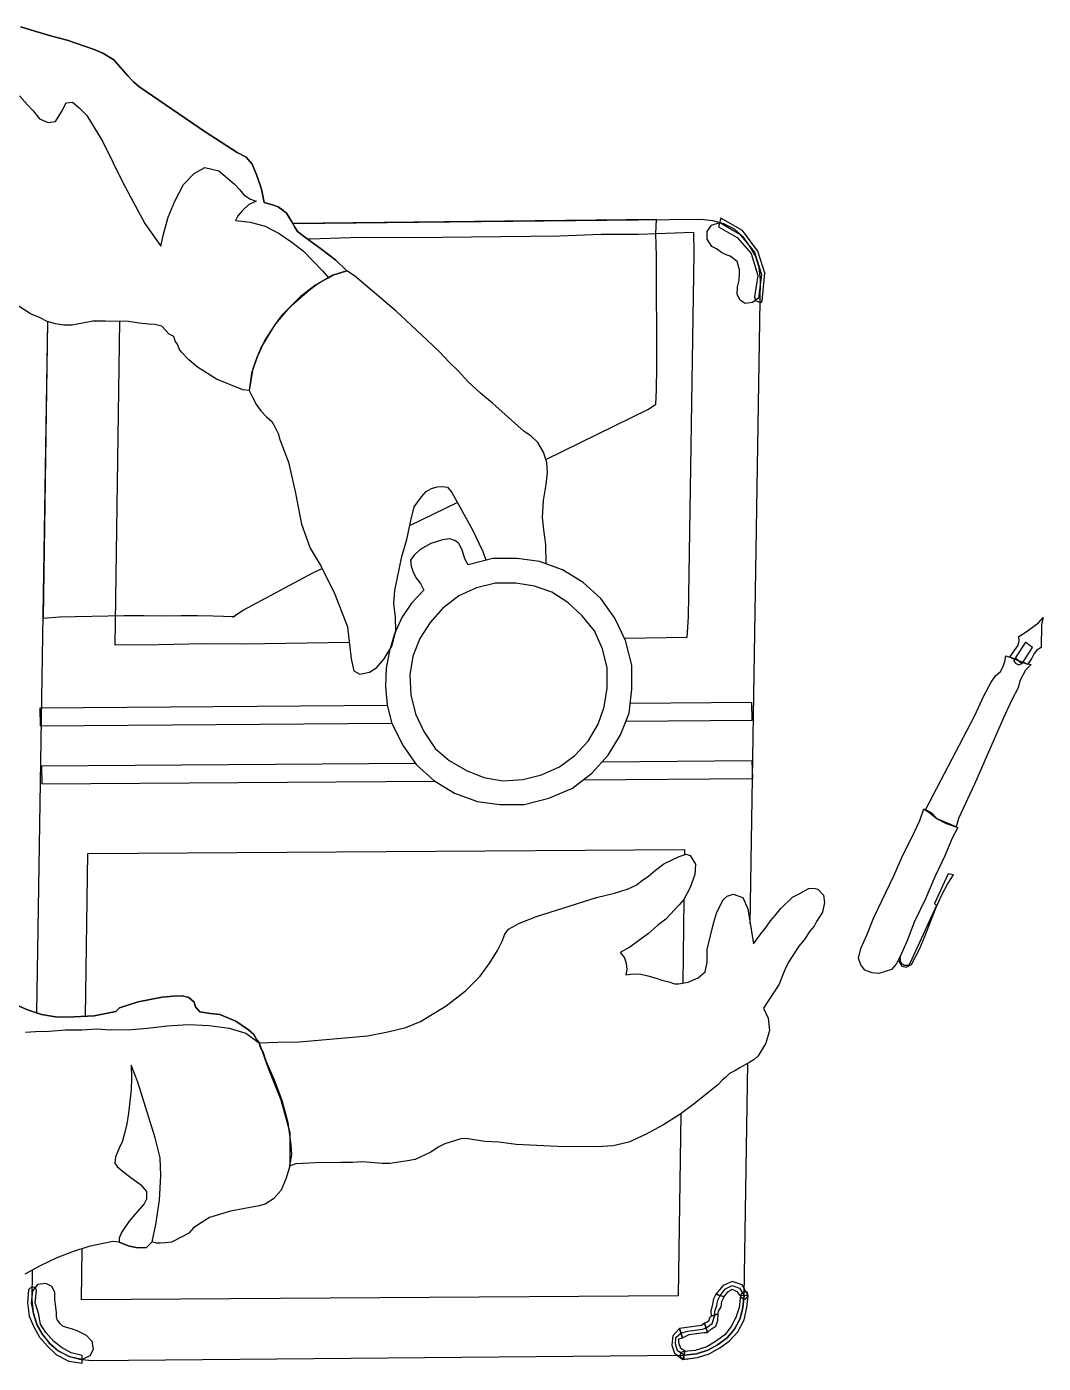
# Model space of a CAD drawing. Extents: x 0 to 1.09, y -0.34 to 0.34.
# Drawn here: x 0.653 to 1.092, y -0.319 to 0.259 of the extents above; entities that cross this region are included whole.
import ezdxf

# ---------------------------------------------------------------- set-up
doc = ezdxf.new("R2010")
doc.units = 0
doc.header["$MEASUREMENT"] = 0

msp = doc.modelspace()

# ---------------------------------------------------------------- linework, layer by layer
at = {"color": 0}
for points in [[(0.65006, 0.2592), (0.65617, 0.25726), (0.66344, 0.25514), (0.67006, 0.25336), (0.68178, 0.24933), (0.68557, 0.24777), (0.69033, 0.24486), (0.69635, 0.23794), (0.6988, 0.23541), (0.70109, 0.23337), (0.7298, 0.21376), (0.7436, 0.20488), (0.74755, 0.20281), (0.75015, 0.19978), (0.75222, 0.19492), (0.75411, 0.18891), (0.75533, 0.18324), (0.75897, 0.18218), (0.76144, 0.1813), (0.76358, 0.17977), (0.76505, 0.17858), (0.76731, 0.17489), (0.7686, 0.17254), (0.76972, 0.17069), (0.77333, 0.16797), (0.77973, 0.16337), (0.78628, 0.15827), (0.79101, 0.1537), (0.785, 0.15182), (0.77711, 0.14714), (0.77088, 0.14244), (0.76547, 0.13689), (0.76021, 0.13083), (0.75577, 0.12394), (0.75248, 0.11685), (0.74986, 0.10943), (0.7489, 0.10197), (0.74608, 0.10219), (0.7347, 0.10688), (0.72649, 0.11201), (0.72272, 0.11523), (0.71946, 0.11861), (0.71849, 0.11995), (0.71786, 0.12196), (0.71689, 0.12331), (0.71626, 0.12531), (0.71429, 0.12634), (0.71103, 0.12972), (0.70921, 0.13025), (0.70805, 0.13044), (0.70523, 0.13066), (0.70125, 0.13106), (0.69661, 0.13181), (0.68665, 0.13198), (0.68117, 0.13192), (0.676, 0.13085), (0.67234, 0.13025), (0.66851, 0.13015), (0.66504, 0.13071), (0.6614, 0.13177), (0.65811, 0.13349), (0.65432, 0.13505), (0.64808, 0.13915)], [(0.78315, 0.15069), (0.785, 0.15182), (0.79101, 0.1537), (0.78628, 0.15827), (0.77973, 0.16337), (0.77333, 0.16797), (0.76972, 0.17069), (0.7686, 0.17254), (0.76731, 0.17489), (0.76505, 0.17858), (0.76358, 0.17977), (0.76144, 0.1813), (0.75897, 0.18218), (0.75533, 0.18324), (0.75411, 0.18891), (0.75222, 0.19492), (0.75015, 0.19978), (0.74755, 0.20281), (0.7436, 0.20488), (0.7298, 0.21376), (0.70109, 0.23337), (0.6988, 0.23541), (0.69635, 0.23794), (0.69033, 0.24486), (0.68557, 0.24777), (0.68178, 0.24933), (0.67006, 0.25336), (0.66344, 0.25514), (0.65617, 0.25726), (0.65006, 0.2592)], [(0.64953, 0.22931), (0.65295, 0.22543), (0.65539, 0.2229), (0.65815, 0.21936), (0.66194, 0.2178), (0.66511, 0.21824), (0.66767, 0.22235), (0.66974, 0.22629), (0.6724, 0.22658), (0.67535, 0.2242), (0.67861, 0.22082), (0.68539, 0.20974), (0.69436, 0.19164), (0.70368, 0.1742), (0.71065, 0.16428), (0.71174, 0.16957), (0.71386, 0.17684), (0.71664, 0.18377), (0.72043, 0.19101), (0.725, 0.19574), (0.72969, 0.19832), (0.73565, 0.19688), (0.74236, 0.19128), (0.7448, 0.18874), (0.74659, 0.18655), (0.74938, 0.18468), (0.75186, 0.1838), (0.7485, 0.1822), (0.74597, 0.17975), (0.74394, 0.17746), (0.7429, 0.17549), (0.7492, 0.17471), (0.75581, 0.17293), (0.76174, 0.16984), (0.76732, 0.16608), (0.7724, 0.16217), (0.78055, 0.15372), (0.78315, 0.15069)], [(0.87714, 0.0721), (0.92149, 0.0939), (0.92468, 0.096), (0.92496, 0.10214), (0.92513, 0.1121), (0.92499, 0.15994), (0.92467, 0.16975), (0.92495, 0.17589), (0.76776, 0.17407)], [(0.96553, -0.12869), (0.96999, 0.14983), (0.96942, 0.15516), (0.96785, 0.16017), (0.96543, 0.16437), (0.96251, 0.1684), (0.95875, 0.17163), (0.95414, 0.17403), (0.94935, 0.17528), (0.94421, 0.17587), (0.7678, 0.174)], [(0.95233, 0.17457), (0.96104, 0.16959), (0.96738, 0.16167), (0.97036, 0.15215), (0.96918, 0.14188), (0.96649, 0.13993), (0.96333, 0.13949), (0.96119, 0.14102), (0.95991, 0.14337), (0.95997, 0.14669), (0.96068, 0.14967), (0.9609, 0.15249), (0.96093, 0.15415), (0.95983, 0.15766), (0.95688, 0.16003), (0.95507, 0.16057), (0.95309, 0.1616), (0.95096, 0.16313), (0.94899, 0.16416), (0.94688, 0.16736), (0.94694, 0.17068), (0.94882, 0.17347), (0.95233, 0.17457)], [(0.97066, 0.14069), (0.97187, 0.15262), (0.96888, 0.16214), (0.96223, 0.17107), (0.95286, 0.17638), (0.9518, 0.17275), (0.95985, 0.16812), (0.96587, 0.1612), (0.96886, 0.15168), (0.96736, 0.14241), (0.96784, 0.1409), (0.96915, 0.14022), (0.97031, 0.14003), (0.97066, 0.14069)], [(0.77405, 0.16745), (0.77515, 0.16744), (0.79692, 0.16821), (0.81951, 0.16814), (0.88313, 0.16883), (0.90108, 0.1695), (0.91703, 0.16955), (0.94096, 0.17045), (0.94113, 0.16115), (0.93865, 0.00407), (0.93815, -0.00489), (0.91116, -0.00527)], [(0.87724, 0.02699), (0.87709, 0.0354), (0.87621, 0.04173), (0.87564, 0.04705), (0.8761, 0.05435), (0.87722, 0.06131), (0.87781, 0.06645), (0.87756, 0.07077), (0.87614, 0.07528), (0.87373, 0.07947), (0.87062, 0.08235), (0.86783, 0.08423), (0.8541, 0.09643), (0.84886, 0.10085), (0.84347, 0.10576), (0.83924, 0.11049), (0.83532, 0.11421), (0.83124, 0.11844), (0.82569, 0.12385), (0.81246, 0.13621), (0.79446, 0.15148), (0.79101, 0.1537), (0.785, 0.15182), (0.78315, 0.15069), (0.77896, 0.14827), (0.77492, 0.14535), (0.76716, 0.13852), (0.76293, 0.13444), (0.75986, 0.13018), (0.75405, 0.12065), (0.75214, 0.1162), (0.75039, 0.11125), (0.7489, 0.10197), (0.75034, 0.09912), (0.75194, 0.09577), (0.75389, 0.09308), (0.75633, 0.09054), (0.75862, 0.08851), (0.75991, 0.08616), (0.76135, 0.08331), (0.76214, 0.08081), (0.76578, 0.07094), (0.76886, 0.0576), (0.77145, 0.0441), (0.77525, 0.03373), (0.77992, 0.02584), (0.78585, 0.01395), (0.79141, -0.00027), (0.79299, -0.01409), (0.79406, -0.01925), (0.7967, -0.02063), (0.80086, -0.01987), (0.80405, -0.01777), (0.80728, -0.01401), (0.81053, -0.00859), (0.81231, -0.00197), (0.81208, 0.00401), (0.81136, 0.00984), (0.81179, 0.01547), (0.81488, 0.0302), (0.817, 0.03747), (0.81881, 0.04574), (0.82025, 0.0517), (0.82331, 0.05596), (0.82535, 0.05825), (0.82769, 0.05954), (0.8302, 0.06032), (0.83236, 0.06045), (0.83468, 0.06008), (0.83647, 0.05788), (0.84532, 0.04195), (0.84996, 0.0324), (0.85117, 0.02853)], [(0.6616, 0.13172), (0.65681, -0.16711)], [(0.66162, 0.13171), (0.65977, 0.00358), (0.66676, 0.00412), (0.69467, 0.00462), (0.70347, 0.00462), (0.71177, 0.00448), (0.71942, 0.00467), (0.72656, 0.00471), (0.7332, 0.00459), (0.73768, 0.00434), (0.74266, 0.00426), (0.74166, 0.00394), (0.7462, 0.00702), (0.77638, 0.02308), (0.78035, 0.02498)], [(0.79218, -0.00695), (0.74643, -0.00777), (0.72933, -0.00763), (0.70308, -0.00816), (0.69478, -0.00801), (0.69095, -0.00811), (0.69291, 0.13187)], [(0.81834, 0.04359), (0.83885, 0.05353)], [(0.82442, 0.01558), (0.819, 0.01003), (0.8149, 0.00379), (0.81162, -0.00329), (0.8095, -0.01056), (0.80803, -0.01817), (0.80773, -0.02598), (0.80858, -0.03396), (0.81044, -0.04164), (0.81508, -0.05119), (0.82107, -0.05976), (0.82876, -0.06671), (0.83763, -0.07219), (0.84753, -0.07568), (0.85731, -0.07702), (0.86777, -0.07704), (0.87845, -0.07424), (0.88866, -0.06994), (0.89708, -0.06345), (0.90403, -0.05577), (0.9095, -0.0469), (0.91315, -0.0375), (0.91434, -0.02722), (0.91436, -0.01676), (0.91156, -0.00608), (0.90691, 0.00347), (0.90092, 0.01205), (0.89324, 0.019), (0.88437, 0.02447), (0.87446, 0.02797), (0.86469, 0.02931), (0.85423, 0.02933), (0.84355, 0.02653), (0.84226, 0.02888), (0.84085, 0.03339), (0.83956, 0.03574), (0.83809, 0.03693), (0.83561, 0.0378), (0.83245, 0.03736), (0.82744, 0.03579), (0.82274, 0.03322), (0.8202, 0.03077), (0.81867, 0.02864), (0.81895, 0.02598), (0.81974, 0.02347), (0.82118, 0.02062), (0.82297, 0.01843), (0.82442, 0.01558)], [(0.8208, -0.03784), (0.82432, -0.04554), (0.82934, -0.05277), (0.83539, -0.05803), (0.84279, -0.06231), (0.85037, -0.06544), (0.85849, -0.06675), (0.86713, -0.06624), (0.87531, -0.06422), (0.88301, -0.06071), (0.88974, -0.05584), (0.8955, -0.04964), (0.89978, -0.04224), (0.90241, -0.03481), (0.90371, -0.0267), (0.90371, -0.01789), (0.90169, -0.00972), (0.89818, -0.00202), (0.89281, 0.00456), (0.88661, 0.01032), (0.87971, 0.01476), (0.87228, 0.01738), (0.86417, 0.01869), (0.85536, 0.01868), (0.84719, 0.01667), (0.83949, 0.01315), (0.83241, 0.00763), (0.82715, 0.00158), (0.82271, -0.00532), (0.81959, -0.0129), (0.81828, -0.02102), (0.81879, -0.02966), (0.8208, -0.03784)], [(1.09228, 0.00381), (1.09156, 0.00083), (1.09138, -0.00913), (1.08953, -0.01026), (1.08834, -0.01173), (1.08731, -0.01371), (1.08543, -0.0165), (1.08412, -0.01581), (1.07917, -0.01406), (1.07785, -0.01337), (1.07973, -0.01058), (1.08126, -0.00845), (1.08179, -0.00663), (1.08166, -0.00447), (1.08486, -0.00237), (1.09024, 0.00152), (1.09228, 0.00381)], [(1.08608, -0.00804), (1.08461, -0.00685), (1.08017, -0.01374), (1.08312, -0.01612), (1.08756, -0.00923), (1.08608, -0.00804)], [(1.05461, -0.0867), (1.04637, -0.08323), (1.04393, -0.08069), (1.04129, -0.07932), (1.06262, -0.03851), (1.06659, -0.03011), (1.06968, -0.02419), (1.07156, -0.0214), (1.07375, -0.01961), (1.07478, -0.01763), (1.07566, -0.01516), (1.07603, -0.01284), (1.07967, -0.0139), (1.0823, -0.01528), (1.08478, -0.01615), (1.08709, -0.01653), (1.08456, -0.01897), (1.08215, -0.02358), (1.08143, -0.02656), (1.07868, -0.03182), (1.07506, -0.03956), (1.06258, -0.06824), (1.05568, -0.08306), (1.05461, -0.0867)], [(1.08017, -0.01374), (1.07948, -0.01506), (1.0803, -0.01591), (1.08161, -0.01659), (1.08312, -0.01612), (1.08017, -0.01374)], [(0.80864, -0.03422), (0.65824, -0.03542), (0.65844, -0.04307), (0.81054, -0.04185)], [(0.91177, -0.04104), (0.96641, -0.04061), (0.96622, -0.03296), (0.91363, -0.03338)], [(0.82075, -0.0593), (0.65896, -0.06052), (0.65915, -0.06816), (0.82904, -0.06689)], [(0.89324, -0.06641), (0.96663, -0.06586), (0.96643, -0.05821), (0.90137, -0.0587)], [(1.04063, -0.07897), (1.04342, -0.08085), (1.04637, -0.08323), (1.05032, -0.08529), (1.05527, -0.08704), (1.05286, -0.09165), (1.04974, -0.09923), (1.04542, -0.10829), (1.04127, -0.11785), (1.03661, -0.12757), (1.0333, -0.13631), (1.03036, -0.14274), (1.02864, -0.14603), (1.0266, -0.14831), (1.02109, -0.15004), (1.01827, -0.14983), (1.01514, -0.14861), (1.01335, -0.14642), (1.01241, -0.14341), (1.01331, -0.13927), (1.01591, -0.13351), (1.01903, -0.12592), (1.02766, -0.10781), (1.03147, -0.09891), (1.0356, -0.09101), (1.03888, -0.08393), (1.04063, -0.07897)], [(0.67803, -0.16861), (0.67904, -0.09825), (0.93718, -0.09656), (0.93715, -0.09877)], [(0.96701, -0.13728), (0.97008, -0.13302), (0.97245, -0.13007), (0.97433, -0.12728), (0.97636, -0.12499), (0.97874, -0.12205), (0.98381, -0.11715), (0.98666, -0.11571), (0.98901, -0.11442), (0.99086, -0.11329), (0.99302, -0.11317), (0.99484, -0.1137), (0.99728, -0.11623), (0.99772, -0.1194), (0.99682, -0.12353), (0.99425, -0.12764), (0.99322, -0.12961), (0.99119, -0.1319), (0.98897, -0.13535), (0.98659, -0.1383), (0.98215, -0.14519), (0.98043, -0.14849), (0.97955, -0.15096), (0.97799, -0.15475), (0.97133, -0.1651), (0.97324, -0.16945), (0.97381, -0.17478), (0.97222, -0.18023), (0.96897, -0.18565), (0.96728, -0.18728), (0.96543, -0.18841), (0.96073, -0.19098), (0.95889, -0.19211), (0.95654, -0.1934), (0.95485, -0.19503), (0.9535, -0.196), (0.95147, -0.19829), (0.94136, -0.20642), (0.93513, -0.21112), (0.92774, -0.21564), (0.92019, -0.21966), (0.91299, -0.22302), (0.90632, -0.22456), (0.89933, -0.2251), (0.88223, -0.22496), (0.86431, -0.22397), (0.85685, -0.22301), (0.85071, -0.22273), (0.8426, -0.22142), (0.84043, -0.22155), (0.83342, -0.22375), (0.83057, -0.22519), (0.82738, -0.2273), (0.82068, -0.2305), (0.81651, -0.23125), (0.81335, -0.2317), (0.80968, -0.23229), (0.80636, -0.23224), (0.7979, -0.23159), (0.79358, -0.23184), (0.7886, -0.23175), (0.77763, -0.23189), (0.76899, -0.2324), (0.76648, -0.23318), (0.76723, -0.22855), (0.76698, -0.22422), (0.76565, -0.21473), (0.76317, -0.20505), (0.75984, -0.19619), (0.75616, -0.18799), (0.75491, -0.18398), (0.75378, -0.18213), (0.75315, -0.18013), (0.76129, -0.17977), (0.7706, -0.17961), (0.80004, -0.17698), (0.80887, -0.17531), (0.81655, -0.17346), (0.82291, -0.17091), (0.83399, -0.16413), (0.84241, -0.15764), (0.84867, -0.15128), (0.85292, -0.14554), (0.85618, -0.14012), (0.85824, -0.13617), (0.85946, -0.13303), (0.86099, -0.1309), (0.86569, -0.12833), (0.87305, -0.12547), (0.8991, -0.1173), (0.90678, -0.11544), (0.91279, -0.11356), (0.91614, -0.11196), (0.91833, -0.11017), (0.92153, -0.10807), (0.92456, -0.10546), (0.9281, -0.1027), (0.9348, -0.0995), (0.93781, -0.09856), (0.93962, -0.09909), (0.94188, -0.10278), (0.94164, -0.10726), (0.93954, -0.11287), (0.93679, -0.11814), (0.93476, -0.12043), (0.929, -0.12664), (0.92546, -0.1294), (0.92158, -0.13282), (0.9135, -0.13865), (0.90931, -0.14107), (0.9111, -0.14326), (0.91188, -0.14576), (0.91217, -0.14843), (0.91179, -0.15074), (0.91496, -0.1503), (0.91828, -0.15036), (0.92125, -0.15108), (0.92489, -0.15214), (0.92736, -0.15302), (0.93034, -0.15373), (0.93282, -0.15461), (0.93448, -0.15464), (0.93864, -0.15388), (0.943, -0.15197), (0.94603, -0.14936), (0.94694, -0.14523), (0.94687, -0.13975), (0.94974, -0.12784), (0.95114, -0.12355), (0.9539, -0.11828), (0.95559, -0.11665), (0.95809, -0.11586), (0.96238, -0.11727), (0.96446, -0.12212), (0.96701, -0.13728)], [(1.03036, -0.14274), (1.02998, -0.14505), (1.03111, -0.1469), (1.03293, -0.14743), (1.03528, -0.14614), (1.03872, -0.13956), (1.04097, -0.13445), (1.04585, -0.12192), (1.04844, -0.11615), (1.05085, -0.11154), (1.05341, -0.10744), (1.05109, -0.10706), (1.04522, -0.11991), (1.04603, -0.12076), (1.03462, -0.1458), (1.03378, -0.14662), (1.03212, -0.14659), (1.03064, -0.1454), (1.03036, -0.14274)], [(0.93687, -0.11799), (0.93634, -0.1543)], [(0.6427, -0.16137), (0.65292, -0.16588), (0.65903, -0.16781), (0.66599, -0.16893), (0.67313, -0.1689), (0.68177, -0.16839), (0.69111, -0.16656), (0.6928, -0.16493), (0.70081, -0.16242), (0.71115, -0.16027), (0.71597, -0.15986), (0.7198, -0.15977), (0.72277, -0.16048), (0.72506, -0.16252), (0.72569, -0.16452), (0.72748, -0.16671), (0.73212, -0.16746), (0.73609, -0.16786), (0.74302, -0.17064), (0.7486, -0.1744), (0.75089, -0.17643), (0.75218, -0.17878), (0.75315, -0.18013), (0.75711, -0.19099), (0.76251, -0.20471), (0.76641, -0.2189), (0.76648, -0.23318), (0.76489, -0.23863), (0.76264, -0.24374), (0.75942, -0.24751), (0.75572, -0.24976), (0.75322, -0.25055), (0.74072, -0.25282), (0.7317, -0.25565), (0.72801, -0.25791), (0.72481, -0.26001), (0.72278, -0.2623), (0.71993, -0.26374), (0.71523, -0.26631), (0.71257, -0.2666), (0.71041, -0.26673), (0.70875, -0.2667), (0.70693, -0.26616), (0.70439, -0.26861), (0.70057, -0.26871), (0.69644, -0.2678), (0.69264, -0.26624), (0.68983, -0.26602), (0.67949, -0.26817), (0.67247, -0.27036), (0.66562, -0.27307), (0.65841, -0.27642), (0.65187, -0.28013)], [(0.75315, -0.18013), (0.75218, -0.17878), (0.75089, -0.17643), (0.7486, -0.1744), (0.74302, -0.17064), (0.73609, -0.16786), (0.73212, -0.16746), (0.72748, -0.16671), (0.72569, -0.16452), (0.72506, -0.16252), (0.72277, -0.16048), (0.7198, -0.15977), (0.71597, -0.15986), (0.71115, -0.16027), (0.70081, -0.16242), (0.6928, -0.16493), (0.69111, -0.16656), (0.68177, -0.16839), (0.67313, -0.1689), (0.66599, -0.16893), (0.65903, -0.16781), (0.65292, -0.16588), (0.6427, -0.16137)], [(0.65208, -0.17549), (0.6564, -0.17524), (0.66239, -0.17501), (0.66937, -0.17448), (0.67652, -0.17444), (0.683, -0.17405), (0.68864, -0.17449), (0.69794, -0.17432), (0.70493, -0.17378), (0.71342, -0.17277), (0.72257, -0.17211), (0.73153, -0.1726), (0.74014, -0.17375), (0.74741, -0.17587), (0.75315, -0.18013)], [(0.65503, -0.27834), (0.65483, -0.29131), (0.6554, -0.29663), (0.65697, -0.30164), (0.65938, -0.30584), (0.6623, -0.30988), (0.66606, -0.3131), (0.67067, -0.31551), (0.67546, -0.31676), (0.6806, -0.31735), (0.93692, -0.31513), (0.94224, -0.31456), (0.94726, -0.31299), (0.95145, -0.31057), (0.95549, -0.30765), (0.95871, -0.30389), (0.96112, -0.29928), (0.96237, -0.29449), (0.96296, -0.28935), (0.96457, -0.18888)], [(0.69264, -0.26624), (0.69644, -0.2678), (0.70057, -0.26871), (0.70439, -0.26861), (0.70693, -0.26616), (0.7084, -0.25855), (0.71008, -0.24812), (0.7106, -0.2375), (0.7104, -0.22985), (0.70823, -0.22118), (0.70069, -0.19713), (0.69783, -0.18977), (0.6979, -0.19525), (0.69781, -0.20023), (0.69663, -0.21051), (0.69588, -0.21514), (0.69498, -0.21928), (0.69392, -0.22291), (0.69254, -0.22555), (0.69098, -0.22934), (0.69076, -0.23216), (0.69174, -0.23351), (0.69402, -0.23554), (0.69763, -0.23826), (0.70189, -0.24133), (0.7045, -0.24436), (0.70444, -0.24768), (0.70341, -0.24966), (0.69934, -0.25424), (0.69696, -0.25718), (0.69508, -0.25997), (0.69355, -0.26211), (0.69267, -0.26458), (0.69264, -0.26624)], [(0.93553, -0.21082), (0.93439, -0.2895), (0.67625, -0.29119), (0.67657, -0.26908)], [(0.65341, -0.2868), (0.65298, -0.29244), (0.6537, -0.29826), (0.65562, -0.30262), (0.65819, -0.30731), (0.66161, -0.31119), (0.66553, -0.31492), (0.6708, -0.31767), (0.67659, -0.3186), (0.67665, -0.31528), (0.67186, -0.31404), (0.66791, -0.31197), (0.6643, -0.30925), (0.66089, -0.30537), (0.65863, -0.30167), (0.65771, -0.29701), (0.6563, -0.2925), (0.65689, -0.28736), (0.65642, -0.28586), (0.65526, -0.28567), (0.65426, -0.28598), (0.65341, -0.2868)], [(0.67662, -0.31694), (0.67133, -0.31585), (0.66672, -0.31345), (0.66296, -0.31022), (0.65954, -0.30634), (0.65712, -0.30215), (0.65571, -0.29764), (0.65464, -0.29247), (0.65523, -0.28733), (0.65761, -0.28438), (0.66077, -0.28394), (0.6634, -0.28532), (0.66469, -0.28767), (0.66463, -0.29099), (0.66507, -0.29415), (0.66536, -0.29681), (0.66533, -0.29847), (0.6658, -0.29998), (0.66677, -0.30132), (0.66824, -0.30251), (0.67188, -0.30357), (0.67436, -0.30445), (0.6783, -0.30651), (0.68075, -0.30905), (0.68135, -0.31271), (0.67997, -0.31534), (0.67662, -0.31694)], [(0.96296, -0.28935), (0.96237, -0.29449), (0.96112, -0.29928), (0.95871, -0.30389), (0.95549, -0.30765), (0.95145, -0.31057), (0.94726, -0.31299), (0.94224, -0.31456), (0.93692, -0.31513), (0.93413, -0.31325), (0.93319, -0.31024), (0.9334, -0.30742), (0.93559, -0.30563), (0.9386, -0.30469), (0.94493, -0.30381), (0.94643, -0.30334), (0.94912, -0.30139), (0.95019, -0.29776), (0.95022, -0.2961), (0.95109, -0.29362), (0.95146, -0.2913), (0.9525, -0.28933), (0.95487, -0.28638), (0.95772, -0.28494), (0.96086, -0.28616), (0.96296, -0.28935)], [(0.9613, -0.28932), (0.96071, -0.29446), (0.9593, -0.29875), (0.95724, -0.3027), (0.95452, -0.30631), (0.95048, -0.30922), (0.94678, -0.31148), (0.94177, -0.31305), (0.93695, -0.31347), (0.93689, -0.31679), (0.94272, -0.31606), (0.94773, -0.31449), (0.95242, -0.31192), (0.95646, -0.309), (0.96019, -0.30508), (0.96294, -0.29981), (0.96403, -0.29452), (0.96462, -0.28938), (0.96415, -0.28788), (0.96299, -0.28769), (0.96199, -0.288), (0.9613, -0.28932)], [(0.95068, -0.2888), (0.94965, -0.29077), (0.94927, -0.29309), (0.94855, -0.29607), (0.94868, -0.29823), (0.95169, -0.29729), (0.95188, -0.29613), (0.95291, -0.29415), (0.95328, -0.29183), (0.95431, -0.28986), (0.95068, -0.2888)], [(0.96462, -0.28938), (0.96205, -0.28468), (0.95775, -0.28328), (0.9539, -0.28503), (0.95068, -0.2888), (0.95431, -0.28986), (0.95585, -0.28773), (0.95769, -0.2866), (0.95967, -0.28763), (0.96146, -0.28982), (0.96227, -0.29067), (0.96343, -0.29085), (0.96428, -0.29004), (0.96462, -0.28938)], [(0.93639, -0.31694), (0.94272, -0.31606), (0.94773, -0.31449), (0.95242, -0.31192), (0.95646, -0.309), (0.96019, -0.30508), (0.96294, -0.29981), (0.96403, -0.29452), (0.96462, -0.28938), (0.9613, -0.28932), (0.96071, -0.29446), (0.9593, -0.29875), (0.95724, -0.3027), (0.95452, -0.30631), (0.95048, -0.30922), (0.94678, -0.31148), (0.94177, -0.31305), (0.93695, -0.31347), (0.93545, -0.31394), (0.93526, -0.3151), (0.93557, -0.3161), (0.93639, -0.31694)], [(0.94868, -0.29823), (0.94784, -0.29904), (0.94765, -0.3002), (0.94681, -0.30102), (0.9458, -0.30133), (0.94706, -0.30534), (0.94875, -0.30371), (0.9506, -0.30258), (0.95147, -0.30011), (0.95169, -0.29729), (0.94868, -0.29823)], [(0.93497, -0.30363), (0.93209, -0.30673), (0.93168, -0.31071), (0.93278, -0.31422), (0.93639, -0.31694), (0.93745, -0.31331), (0.93548, -0.31228), (0.93469, -0.30977), (0.93472, -0.30811), (0.93622, -0.30764), (0.93497, -0.30363)], [(0.9458, -0.30133), (0.94446, -0.30231), (0.93497, -0.30363), (0.93622, -0.30764), (0.93907, -0.3062), (0.9454, -0.30531), (0.94706, -0.30534), (0.9458, -0.30133)]]:
    msp.add_lwpolyline(points, dxfattribs=at)

doc.saveas('drawing.dxf')
